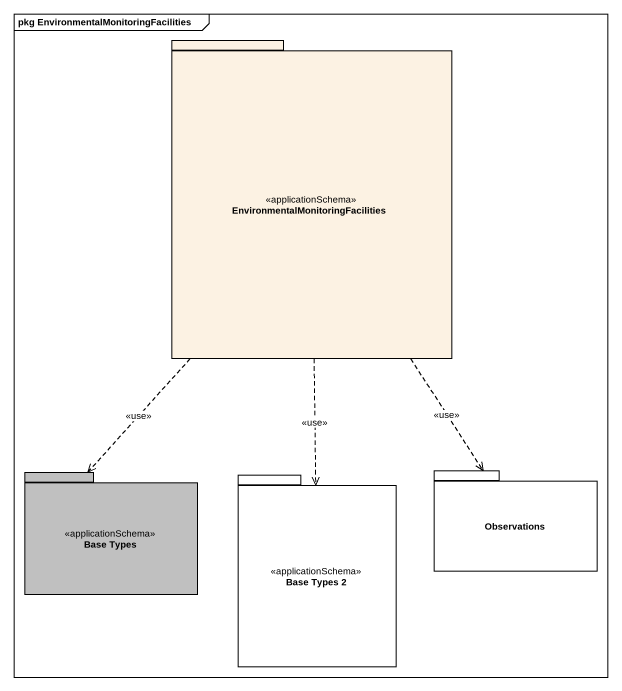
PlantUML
@startuml
mainframe pkg EnvironmentalMonitoringFacilities
package "EnvironmentalMonitoringFacilities" as EnvironmentalMonitoringFacil <<applicationSchema>> #FCF2E3 {
}
package "Base Types" as Base_Types <<applicationSchema>> #C0C0C0 {
}
package "Base Types 2" as Base_Types_2 <<applicationSchema>> {
}
package Observations {
}
EnvironmentalMonitoringFacil ..> Base_Types : <<use>>
EnvironmentalMonitoringFacil ..> Base_Types_2 : <<use>>
EnvironmentalMonitoringFacil ..> Observations : <<use>>
@enduml
